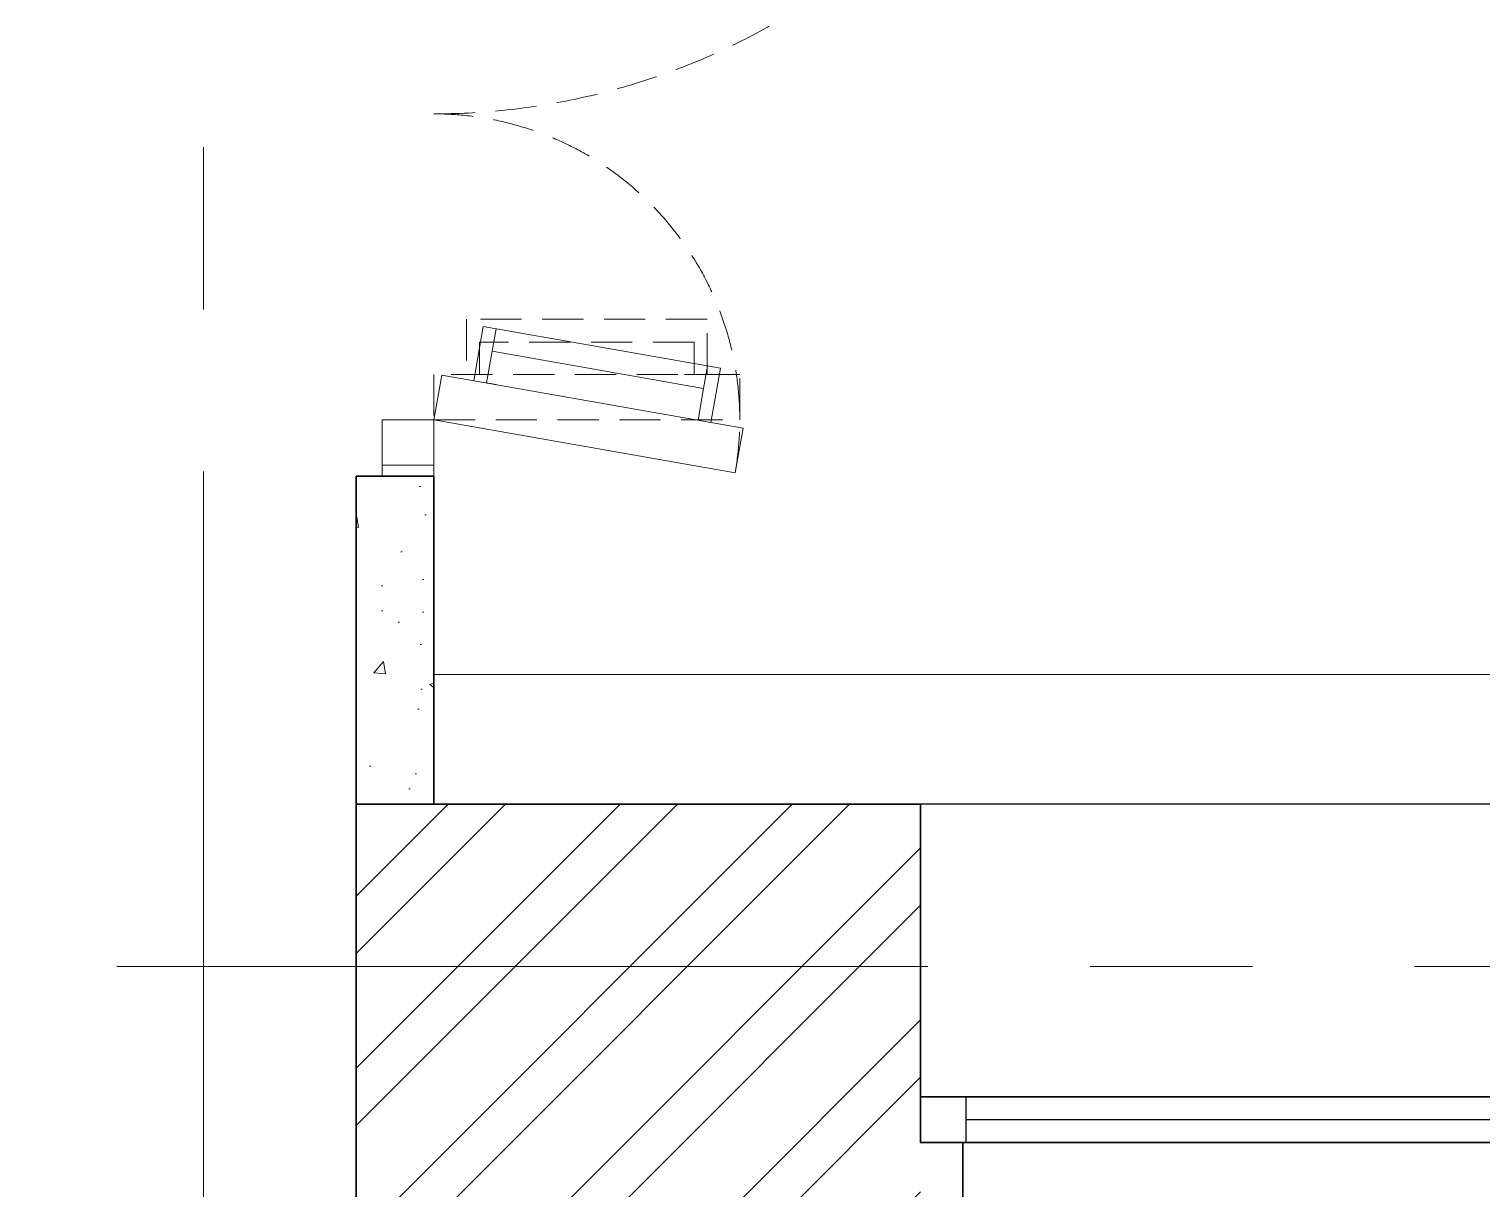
# Model space of a CAD drawing. Header units: millimetres. Extents: x -13407 to 95998, y -2611 to 109495.
# Drawn here: x 23301 to 25540, y 60052 to 61839 of the extents above; entities that cross this region are included whole.
import ezdxf

# ---------------------------------------------------------------- set-up
doc = ezdxf.new("R2010")
doc.units = ezdxf.units.MM
doc.linetypes.add('CENTER', pattern=[2, 1.25, -0.25, 0.25, -0.25])
doc.linetypes.add('DASHED', pattern=[19.05, 12.7, -6.35])
doc.layers.add('АР_новое окно', color=160, linetype='Continuous')
for name, color, linetype, lineweight in [('АР_Оси', 193, 'Continuous', 9), ('АР_Перегородки витражные', 152, 'Continuous', 13), ('АР_Перегородки газоблок', 165, 'Continuous', 30), ('АР_Перегородки газоблок_Штрих', 165, 'Continuous', 5), ('АР_Подоконники', 163, 'Continuous', 9), ('АР_Сущ Несущая стена', 202, 'Continuous', 30), ('АР_Штриховка кирпич', 250, 'Continuous', 9)]:
    doc.layers.add(name, color=color, linetype=linetype, lineweight=lineweight)

# ---------------------------------------------------------------- blocks, each defined once
blk = doc.blocks.new('*U10')
at = {"layer": 'АР_новое окно', "color": 253, "lineweight": 20}
blk.add_line((0, 3800), (-70, 3800), dxfattribs=at)
at = {"layer": 'АР_новое окно', "color": 253}
for p, q in [((-70, 3800), (-70, 0)), ((-70, 0), (-70, 3800)), ((0, 3800), (0, 0)), ((0, 3730), (-70, 3730)), ((-35, 3730), (-35, 70))]:
    blk.add_line(p, q, dxfattribs=at)
blk = doc.blocks.new('блок новое окно')
at = {"layer": 'АР_новое окно', "color": 253, "ltscale": 100}
for p, q in [((3800, 0), (0, 0)), ((3735, -521.1), (0, -521.1))]:
    blk.add_line(p, q, dxfattribs=at)
at = {"layer": 'АР_Сущ Несущая стена', "color": 253, "ltscale": 100}
for p, q in [((0, -521.1), (0, 0)), ((65, -521.1), (0, -521.1)), ((65, -521.1), (65, -640))]:
    blk.add_line(p, q, dxfattribs=at)
at = {"layer": 'АР_новое окно', "color": 253, "ltscale": 100, "xscale": -1, "rotation": 90}
blk.add_blockref('*U10', (3800, -521.1), dxfattribs=at)
blk = doc.blocks.new('1700-3')
at = {"color": 253}
for p, q in [((-415.6, 1464.7), (-421.7, 1430.3)), ((-89.7, 1407.3), (-95.8, 1372.8))]:
    blk.add_line(p, q, dxfattribs=at)
at = {"color": 253, "linetype": 'DASHED', "ltscale": 5}
for p, q in [((-80.2, 100.2), (-83.2, 135)), ((-991.2, 20.5), (-994.2, 55.3))]:
    blk.add_line(p, q, dxfattribs=at)
at = {"color": 253}
for points in [[(-476.3, 1526), (-12.1, 1444.2), (0, 1513), (-464.1, 1594.8)], [(0, -13), (-1050.7, -104.9), (-1056.8, -35.3), (-6.1, 56.6)]]:
    blk.add_lwpolyline(points, close=True, dxfattribs=at)
for points in [[(80, 1600), (0, 1600), (0, 1583), (80, 1583), (80, 1600)], [(0, 1583), (80, 1583), (80, 1513), (50, 1513), (50, 1513), (0, 1513), (0, 1583)], [(-392.2, 1511.2), (-426.7, 1517.3), (-441.4, 1433.7), (-76.1, 1369.3), (-61.4, 1452.9), (-95.8, 1459)], [(-407, 1513.8), (-415.6, 1464.7), (-89.7, 1407.3), (-81.1, 1456.4)], [(-971.9, -27.9), (-1006.8, -31), (-1014.2, 53.6), (-63.3, 136.8), (-55.9, 52.2), (-90.8, 49.2)], [(-986.8, -29.2), (-991.2, 20.5), (-80.2, 100.2), (-75.8, 50.5)], [(0, -83), (80, -83), (80, -13), (50, -13), (50, -13), (0, -13), (0, -83)], [(80, -100), (0, -100), (0, -83), (80, -83), (80, -100)]]:
    blk.add_lwpolyline(points, dxfattribs=at)
at = {"color": 253, "linetype": 'DASHED', "ltscale": 5}
for points in [[(-471.3, 1443.1), (0, 1443.1), (0, 1513), (-471.3, 1513)], [(0, -13), (-1054.7, -13), (-1054.7, 56.9), (0, 56.9)]]:
    blk.add_lwpolyline(points, close=True, dxfattribs=at)
for points in [[(-385.9, 1443.1), (-420.9, 1443.1), (-420.9, 1358.3), (-50, 1358.3), (-50, 1443.1), (-85, 1443.1)], [(-400.9, 1443.1), (-400.9, 1393.3), (-70, 1393.3), (-70, 1443.1)], [(-969.5, 56.9), (-1004.5, 56.9), (-1004.5, 141.7), (-50, 141.7), (-50, 56.9), (-85, 56.9)], [(-984.5, 56.9), (-984.5, 106.7), (-70, 106.7), (-70, 56.9)]]:
    blk.add_lwpolyline(points, dxfattribs=at)
for centre, radius, start, end in [((0, 1513), 471.3, 170, 270), ((0, -13), 1054.7, 90, 181.2023)]:
    blk.add_arc(centre, radius, start, end, dxfattribs=at)

msp = doc.modelspace()

# ---------------------------------------------------------------- hatches: boundary and pattern name
at = {"layer": 'АР_Перегородки газоблок_Штрих', "ltscale": 100}
h = msp.add_hatch(dxfattribs=at)
h.set_pattern_fill('AR-CONC', color=253, scale=30)
h.set_pattern_definition([(50, (-58072.46, -55205.68), (215.17805, -18.82564), [22.5, -247.5]), (355, (-58072.46, -55205.68), (-41.6254, 225.65764), [18, -198]), (100.45144, (-58054.53, -55207.25), (173.55265, 206.832), [19.12206, -210.34263]), (46.1842, (-58072.46, -55145.68), (320.1724, -49.6558), [33.75, -371.25]), (96.63564, (-58045.78, -55149.82), (280.3986, 292.2356), [28.6831, -315.5141]), (351.18416, (-58072.46, -55145.68), (280.3986, 292.2356), [27, -297]), (21, (-58042.46, -55160.68), (179.07212, -120.78567), [22.5, -247.5]), (326, (-58042.46, -55160.68), (72.9946, 217.545), [18, -198]), (71.45144, (-58027.54, -55170.75), (252.0667, 96.75935), [19.12206, -210.34263]), (37.5, (-58072.46, -55205.68), (3.647957, 99.868156), [0, -195.6, 0, -201, 0, -198.75]), (7.5, (-58072.46, -55205.68), (78.92086, 118.32351), [0, -114.6, 0, -191.1, 0, -75.75]), (327.5, (-58139.36, -55205.68), (160.14673, -6.76646), [0, -75, 0, -234, 0, -310.5]), (317.5, (-58169.36, -55205.68), (174.95585, 30.0315), [0, -97.5, 0, -155.4, 0, -220.5])])
h.paths.add_polyline_path([(23804.9, 60645), (23924.9, 60645), (23924.9, 61150.5), (23804.9, 61150.5)])
at = {"layer": 'АР_Штриховка кирпич', "ltscale": 100}
h = msp.add_hatch(dxfattribs=at)
h.set_pattern_fill('ANSI32', color=253, scale=500)
h.set_pattern_definition([(45, (-951809.71, 109221.18), (-132.58252, 132.58252), []), (45, (-951721.32, 109221.18), (-132.58252, 132.58252), [])])
h.paths.add_polyline_path([(24674.9, 60645), (23804.9, 60645), (23804.9, 59705), (24289.3, 59705), (24289.3, 60005), (24674.9, 60005)])

# ---------------------------------------------------------------- linework, layer by layer
at = {"layer": 'АР_Оси', "color": 253, "linetype": 'CENTER', "ltscale": 1000}
for p, q in [((23569.9, 79157.5), (23569.9, 23425.1)), ((-12563.8, 60395), (70614.6, 60395))]:
    msp.add_line(p, q, dxfattribs=at)
at = {"layer": 'АР_Перегородки газоблок', "color": 253, "ltscale": 100}
for p, q in [((23924.9, 61150.5), (23804.9, 61150.5)), ((23924.9, 60645), (23924.9, 61150.5))]:
    msp.add_line(p, q, dxfattribs=at)
msp.add_lwpolyline([(23804.9, 60645), (23804.9, 61150.5)], dxfattribs=at)
at = {"layer": 'АР_Подоконники', "color": 253, "ltscale": 100}
msp.add_line((23924.9, 60845), (52600.5, 60845), dxfattribs=at)
at = {"layer": 'АР_Сущ Несущая стена', "color": 253, "ltscale": 100}
for p, q in [((23804.9, 60645), (24674.9, 60645)), ((23804.9, 60005), (23804.9, 60645))]:
    msp.add_line(p, q, dxfattribs=at)

# ---------------------------------------------------------------- block references
at = {"color": 253}
msp.add_blockref('блок новое окно', (24674.9, 60645), dxfattribs=at)
at = {"layer": 'АР_Перегородки витражные', "color": 253, "rotation": 180}
msp.add_blockref('1700-3', (23924.9, 62750.5), dxfattribs=at)

doc.saveas('drawing.dxf')
